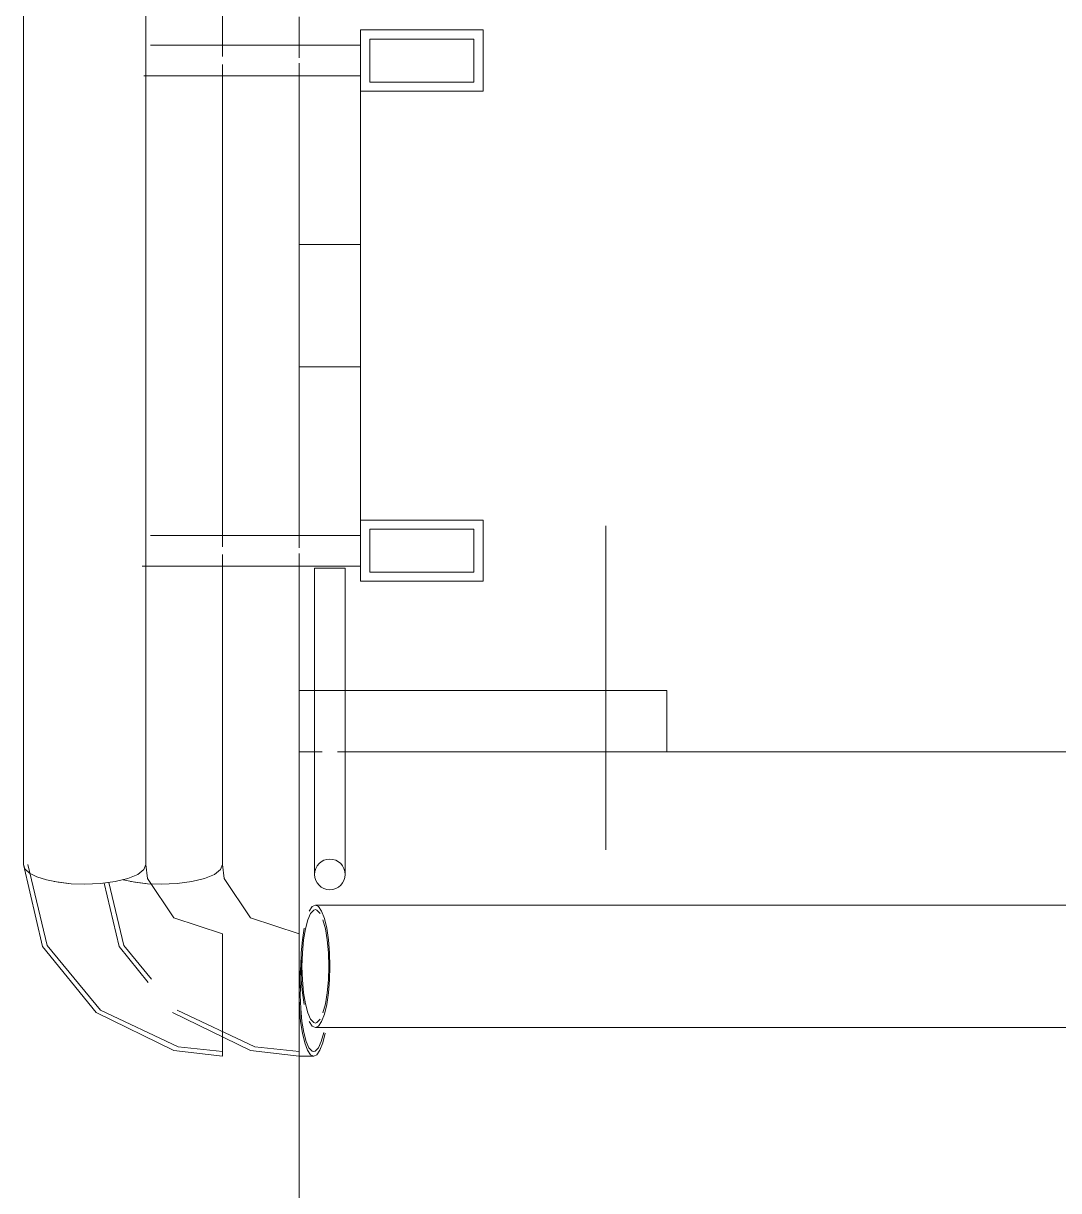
# Model space of a CAD drawing. Header units: millimetres. Extents: x -537608 to 253996, y -217170 to 186033.
# Drawn here: x -282401.4 to -282063.6, y -54643.9 to -54262.8 of the extents above; entities that cross this region are included whole.
import ezdxf

# ---------------------------------------------------------------- set-up
doc = ezdxf.new("R2010")
doc.units = ezdxf.units.MM
doc.layers.add('PDF _Геометрия', color=7, linetype='Continuous')

msp = doc.modelspace()

# ---------------------------------------------------------------- linework, layer by layer
at = {"layer": 'PDF _Геометрия', "lineweight": 9}
for p, q in [((-282401.3532, -54172.5383), (-282401.3532, -54537.4296)), ((-282361.3534, -54537.4296), (-282361.3534, -54172.5383)), ((-282336.3533, -54273.6884), (-282336.3533, -54172.5383)), ((-282291.3522, -54264.9818), (-282291.3522, -54272.4827)), ((-282288.3532, -54281.9815), (-282288.3532, -54267.983)), ((-282254.3538, -54267.983), (-282254.3538, -54281.9815)), ((-282251.3525, -54284.9828), (-282251.3525, -54264.9818)), ((-282359.8872, -54269.9809), (-282356.3521, -54269.9809)), ((-282356.3521, -54269.9809), (-282291.3522, -54269.9809)), ((-282291.3522, -54269.9809), (-282336.9023, -54269.9809)), ((-282291.3522, -54270.1532), (-282291.3522, -54269.9809)), ((-282291.3522, -54269.9809), (-282291.3522, -54270.1532)), ((-282291.3522, -54270.1532), (-282291.3522, -54269.9809)), ((-282291.3522, -54269.9809), (-282291.3522, -54270.1532)), ((-282291.3522, -54270.6527), (-282291.3522, -54270.1532)), ((-282291.3522, -54270.1532), (-282291.3522, -54270.6527)), ((-282291.3522, -54270.6527), (-282291.3522, -54270.1532)), ((-282291.3522, -54270.1532), (-282291.3522, -54270.6527)), ((-282291.3522, -54271.4492), (-282291.3522, -54270.6527)), ((-282291.3522, -54270.6527), (-282291.3522, -54271.4492)), ((-282291.3522, -54271.4492), (-282291.3522, -54270.6527)), ((-282291.3522, -54270.6527), (-282291.3522, -54271.4492)), ((-282291.3522, -54272.4827), (-282291.3522, -54271.4492)), ((-282291.3522, -54271.4492), (-282291.3522, -54272.4827)), ((-282291.3522, -54272.4827), (-282291.3522, -54271.4492)), ((-282291.3522, -54271.4492), (-282291.3522, -54272.4827)), ((-282291.3522, -54272.4827), (-282291.3522, -54273.6884)), ((-282291.3522, -54273.6884), (-282291.3522, -54274.9844)), ((-282291.3522, -54274.9844), (-282291.3522, -54276.2762)), ((-282356.3521, -54279.9836), (-282362.0337, -54279.9836)), ((-282291.3522, -54279.9836), (-282356.3521, -54279.9836)), ((-282336.9066, -54279.9836), (-282291.3522, -54279.9836)), ((-282336.3533, -54433.6873), (-282336.3533, -54276.2762)), ((-282291.3522, -54276.2762), (-282291.3522, -54277.4819)), ((-282291.3522, -54277.4819), (-282291.3522, -54278.5196)), ((-282291.3522, -54278.5196), (-282291.3522, -54277.4819)), ((-282291.3522, -54277.4819), (-282291.3522, -54278.5196)), ((-282291.3522, -54278.5196), (-282291.3522, -54277.4819)), ((-282291.3522, -54277.4819), (-282291.3522, -54374.9849)), ((-282291.3522, -54278.5196), (-282291.3522, -54279.3119)), ((-282291.3522, -54279.3119), (-282291.3522, -54278.5196)), ((-282291.3522, -54278.5196), (-282291.3522, -54279.3119)), ((-282291.3522, -54279.3119), (-282291.3522, -54278.5196)), ((-282291.3522, -54279.3119), (-282291.3522, -54279.8114)), ((-282291.3522, -54279.8114), (-282291.3522, -54279.3119)), ((-282291.3522, -54279.3119), (-282291.3522, -54279.8114)), ((-282291.3522, -54279.8114), (-282291.3522, -54279.3119)), ((-282291.3522, -54279.8114), (-282291.3522, -54279.9836)), ((-282291.3522, -54279.9836), (-282291.3522, -54279.8114)), ((-282291.3522, -54279.8114), (-282291.3522, -54279.9836)), ((-282291.3522, -54279.9836), (-282291.3522, -54279.8114)), ((-282311.3532, -54334.9829), (-282291.3522, -54334.9829)), ((-282291.3522, -54334.9829), (-282291.3522, -54432.4816)), ((-282291.3522, -54374.9849), (-282311.3532, -54374.9849)), ((-282288.3532, -54441.9848), (-282288.3532, -54427.9819)), ((-282254.3538, -54427.9819), (-282254.3538, -54441.9848)), ((-282251.3525, -54444.9817), (-282251.3525, -54424.9808)), ((-282359.8872, -54429.9842), (-282356.3521, -54429.9842)), ((-282356.3521, -54429.9842), (-282291.3522, -54429.9842)), ((-282291.3522, -54429.9842), (-282337.4255, -54429.9842)), ((-282291.3522, -54430.1521), (-282291.3522, -54429.9842)), ((-282291.3522, -54429.9842), (-282291.3522, -54430.1521)), ((-282291.3522, -54430.1521), (-282291.3522, -54429.9842)), ((-282291.3522, -54429.9842), (-282291.3522, -54430.1521)), ((-282291.3522, -54430.6516), (-282291.3522, -54430.1521)), ((-282291.3522, -54430.1521), (-282291.3522, -54430.6516)), ((-282291.3522, -54430.6516), (-282291.3522, -54430.1521)), ((-282291.3522, -54430.1521), (-282291.3522, -54430.6516)), ((-282291.3522, -54431.4483), (-282291.3522, -54430.6516)), ((-282291.3522, -54430.6516), (-282291.3522, -54431.4483)), ((-282291.3522, -54431.4483), (-282291.3522, -54430.6516)), ((-282291.3522, -54430.6516), (-282291.3522, -54431.4483)), ((-282291.3522, -54432.4816), (-282291.3522, -54431.4483)), ((-282291.3522, -54431.4483), (-282291.3522, -54432.4816)), ((-282291.3522, -54432.4816), (-282291.3522, -54431.4483)), ((-282291.3522, -54431.4483), (-282291.3522, -54432.4816)), ((-282291.3522, -54432.4816), (-282291.3522, -54433.6873)), ((-282291.3522, -54433.6873), (-282291.3522, -54434.9834)), ((-282291.3522, -54434.9834), (-282291.3522, -54436.2751)), ((-282356.3521, -54439.9825), (-282362.5806, -54439.9825)), ((-282291.3522, -54439.9825), (-282356.3521, -54439.9825)), ((-282337.3889, -54439.9825), (-282291.3522, -54439.9825)), ((-282336.3533, -54537.4296), (-282336.3533, -54436.2751)), ((-282291.3522, -54436.2751), (-282291.3522, -54437.4808)), ((-282291.3522, -54437.4808), (-282291.3522, -54438.5185)), ((-282291.3522, -54438.5185), (-282291.3522, -54437.4808)), ((-282291.3522, -54437.4808), (-282291.3522, -54438.5185)), ((-282291.3522, -54438.5185), (-282291.3522, -54437.4808)), ((-282291.3522, -54437.4808), (-282291.3522, -54444.9817)), ((-282291.3522, -54438.5185), (-282291.3522, -54439.3108)), ((-282291.3522, -54439.3108), (-282291.3522, -54438.5185)), ((-282291.3522, -54438.5185), (-282291.3522, -54439.3108)), ((-282291.3522, -54439.3108), (-282291.3522, -54438.5185)), ((-282291.3522, -54439.3108), (-282291.3522, -54439.8146)), ((-282291.3522, -54439.8146), (-282291.3522, -54439.3108)), ((-282291.3522, -54439.3108), (-282291.3522, -54439.8146)), ((-282291.3522, -54439.8146), (-282291.3522, -54439.3108)), ((-282291.3522, -54439.8146), (-282291.3522, -54439.9825)), ((-282291.3522, -54439.9825), (-282291.3522, -54439.8146)), ((-282291.3522, -54439.8146), (-282291.3522, -54439.9825)), ((-282291.3522, -54439.9825), (-282291.3522, -54439.8146)), ((-282306.3541, -54515.6675), (-282306.3541, -54440.6715)), ((-282306.3541, -54440.6715), (-282306.3541, -54515.6675)), ((-282306.1818, -54440.6715), (-282306.3541, -54440.6715)), ((-282306.3541, -54440.6715), (-282306.1818, -54440.6715)), ((-282306.1818, -54440.6715), (-282306.3541, -54440.6715)), ((-282306.3541, -54440.6715), (-282306.1818, -54440.6715)), ((-282305.6823, -54440.6715), (-282306.1818, -54440.6715)), ((-282306.1818, -54440.6715), (-282305.6823, -54440.6715)), ((-282305.6823, -54440.6715), (-282306.1818, -54440.6715)), ((-282306.1818, -54440.6715), (-282305.6823, -54440.6715)), ((-282304.8879, -54440.6715), (-282305.6823, -54440.6715)), ((-282305.6823, -54440.6715), (-282304.8879, -54440.6715)), ((-282304.8879, -54440.6715), (-282305.6823, -54440.6715)), ((-282305.6823, -54440.6715), (-282304.8879, -54440.6715)), ((-282304.8879, -54440.6715), (-282303.8523, -54440.6715)), ((-282303.8523, -54440.6715), (-282302.6467, -54440.6715)), ((-282302.6467, -54440.6715), (-282301.3527, -54440.6715)), ((-282301.3527, -54440.6715), (-282300.0588, -54440.6715)), ((-282300.0588, -54440.6715), (-282298.8532, -54440.6715)), ((-282298.8532, -54440.6715), (-282297.8176, -54440.6715)), ((-282297.8176, -54440.6715), (-282297.0232, -54440.6715)), ((-282297.0232, -54440.6715), (-282297.8176, -54440.6715)), ((-282297.8176, -54440.6715), (-282297.0232, -54440.6715)), ((-282297.0232, -54440.6715), (-282297.8176, -54440.6715)), ((-282297.0232, -54440.6715), (-282296.5237, -54440.6715)), ((-282296.5237, -54440.6715), (-282297.0232, -54440.6715)), ((-282297.0232, -54440.6715), (-282296.5237, -54440.6715)), ((-282296.5237, -54440.6715), (-282297.0232, -54440.6715)), ((-282296.5237, -54440.6715), (-282296.3536, -54440.6715)), ((-282296.3536, -54440.6715), (-282296.5237, -54440.6715)), ((-282296.5237, -54440.6715), (-282296.3536, -54440.6715)), ((-282296.3536, -54440.6715), (-282296.5237, -54440.6715)), ((-282296.3536, -54515.6675), (-282296.3536, -54440.6715)), ((-282296.3536, -54440.6715), (-282296.3536, -54515.6675)), ((-282191.354, -54480.6691), (-282311.3532, -54480.6691)), ((-282191.354, -54500.67), (-282191.354, -54480.6691)), ((-282306.3541, -54515.6675), (-282306.3541, -54519.2026)), ((-282306.3541, -54519.2026), (-282306.3541, -54515.6675)), ((-282296.3536, -54532.0515), (-282296.3536, -54515.6675)), ((-282296.3536, -54515.6675), (-282296.3536, -54532.0515)), ((-282306.3541, -54519.2026), (-282306.3541, -54534.5576)), ((-282306.3541, -54534.5576), (-282306.3541, -54519.2026)), ((-282306.3541, -54534.5576), (-282306.3541, -54540.6676)), ((-282306.3541, -54540.6676), (-282306.3541, -54534.5576)), ((-282296.3536, -54540.4178), (-282296.3536, -54532.0515)), ((-282296.3536, -54532.0515), (-282296.3536, -54540.4178)), ((-282401.3532, -54537.4296), (-282400.8515, -54538.8635)), ((-282401.3532, -54537.4296), (-282395.1053, -54564.2166)), ((-282400.8515, -54538.8635), (-282399.3703, -54540.2241)), ((-282399.8525, -54537.4296), (-282393.6069, -54563.8636)), ((-282364.0317, -54540.6504), (-282362.0337, -54539.096)), ((-282362.0337, -54539.096), (-282364.0317, -54540.6504)), ((-282362.0337, -54539.096), (-282361.3534, -54537.4296)), ((-282361.3534, -54537.4296), (-282362.0337, -54539.096)), ((-282360.8259, -54542.0326), (-282361.3534, -54537.4296)), ((-282339.0316, -54540.6504), (-282337.0336, -54539.096)), ((-282337.0336, -54539.096), (-282339.0316, -54540.6504)), ((-282337.0336, -54539.096), (-282336.3533, -54537.4296)), ((-282336.3533, -54537.4296), (-282337.0336, -54539.096)), ((-282335.8259, -54542.0326), (-282336.3533, -54537.4296)), ((-282399.3703, -54540.2241), (-282396.9891, -54541.447)), ((-282396.9891, -54541.447), (-282393.8243, -54542.4675)), ((-282393.8243, -54542.4675), (-282390.033, -54543.2339)), ((-282371.3539, -54543.0101), (-282367.2116, -54541.9852)), ((-282367.2116, -54541.9852), (-282371.3539, -54543.0101)), ((-282368.8242, -54542.4675), (-282365.0328, -54543.2339)), ((-282367.2116, -54541.9852), (-282364.0317, -54540.6504)), ((-282364.0317, -54540.6504), (-282367.2116, -54541.9852)), ((-282352.2529, -54554.8513), (-282360.8259, -54542.0326)), ((-282346.3538, -54543.0101), (-282342.2115, -54541.9852)), ((-282342.2115, -54541.9852), (-282346.3538, -54543.0101)), ((-282342.2115, -54541.9852), (-282339.0316, -54540.6504)), ((-282339.0316, -54540.6504), (-282342.2115, -54541.9852)), ((-282327.2528, -54554.8513), (-282335.8259, -54542.0326)), ((-282296.3536, -54540.6676), (-282296.3536, -54540.4178)), ((-282296.3536, -54540.4178), (-282296.3536, -54540.6676)), ((-282391.3527, -54543.0101), (-282386.53, -54543.6559)), ((-282390.033, -54543.2339), (-282385.8067, -54543.7119)), ((-282385.8067, -54543.7119), (-282381.3522, -54543.8755)), ((-282381.3522, -54543.8755), (-282376.1765, -54543.6559)), ((-282376.1765, -54543.6559), (-282381.3522, -54543.8755)), ((-282376.1765, -54543.6559), (-282371.3539, -54543.0101)), ((-282371.3539, -54543.0101), (-282376.1765, -54543.6559)), ((-282374.9386, -54543.488), (-282370.1052, -54564.2166)), ((-282373.4681, -54543.2942), (-282368.6068, -54563.8636)), ((-282366.3526, -54543.0101), (-282361.5299, -54543.6559)), ((-282365.0328, -54543.2339), (-282360.8065, -54543.7119)), ((-282360.8065, -54543.7119), (-282356.3521, -54543.8755)), ((-282356.3521, -54543.8755), (-282351.1764, -54543.6559)), ((-282351.1764, -54543.6559), (-282356.3521, -54543.8755)), ((-282351.1764, -54543.6559), (-282346.3538, -54543.0101)), ((-282346.3538, -54543.0101), (-282351.1764, -54543.6559)), ((-282307.6222, -54553.37), (-282308.5544, -54555.4455)), ((-282307.1248, -54551.1697), (-282308.1238, -54552.6509)), ((-282308.1238, -54552.6509), (-282307.1248, -54551.1697)), ((-282306.6016, -54552.3065), (-282307.6222, -54553.37)), ((-282306.0742, -54550.6702), (-282307.1248, -54551.1697)), ((-282307.1248, -54551.1697), (-282306.0742, -54550.6702)), ((-282306.0742, -54552.1687), (-282306.6016, -54552.3065)), ((-282306.0742, -54552.1687), (-282306.6016, -54552.3065)), ((-278416.6307, -54550.6702), (-282306.0742, -54550.6702)), ((-282306.0742, -54550.6702), (-282305.0235, -54551.1697)), ((-282305.5488, -54552.3065), (-282306.0742, -54552.1687)), ((-282305.5488, -54552.3065), (-282306.0742, -54552.1687)), ((-282304.5262, -54553.37), (-282305.5488, -54552.3065)), ((-282305.0235, -54551.1697), (-282304.0267, -54552.6509)), ((-282304.0267, -54552.6509), (-282303.1311, -54555.0321)), ((-282336.3533, -54560.027), (-282352.2529, -54554.8513)), ((-282311.3532, -54560.027), (-282327.2528, -54554.8513)), ((-282308.5544, -54555.4455), (-282309.3423, -54558.4036)), ((-282302.806, -54558.4036), (-282303.5939, -54555.4455)), ((-282303.1311, -54555.0321), (-282302.384, -54558.2013)), ((-282336.3533, -54560.4102), (-282336.3533, -54560.027)), ((-282336.3533, -54560.027), (-282336.3533, -54560.07)), ((-282336.3533, -54560.07), (-282336.3533, -54561.0948)), ((-282336.3533, -54562.0809), (-282336.3533, -54560.4102)), ((-282336.3533, -54561.0948), (-282336.3533, -54563.0067)), ((-282336.3533, -54561.5685), (-282336.3533, -54561.5298)), ((-282336.3533, -54561.5298), (-282336.3533, -54561.8785)), ((-282336.3533, -54562.5158), (-282336.3533, -54561.5685)), ((-282336.3533, -54561.8785), (-282336.3533, -54563.4286)), ((-282311.3532, -54560.4102), (-282311.3532, -54560.027)), ((-282311.3532, -54560.027), (-282311.3532, -54560.07)), ((-282311.3532, -54560.07), (-282311.3532, -54561.0948)), ((-282311.3532, -54562.0809), (-282311.3532, -54560.4102)), ((-282311.3532, -54561.0948), (-282311.3532, -54563.0067)), ((-282311.3532, -54561.5685), (-282311.3532, -54561.5298)), ((-282311.3532, -54561.5298), (-282311.3532, -54561.8785)), ((-282311.3532, -54562.5158), (-282311.3532, -54561.5685)), ((-282311.3532, -54561.8785), (-282311.3532, -54563.4286)), ((-282311.3467, -54560.5308), (-282311.3467, -54560.027)), ((-282311.3467, -54560.027), (-282311.3467, -54560.7073)), ((-282311.3467, -54560.7073), (-282311.3467, -54560.027)), ((-282311.3467, -54560.027), (-282311.3467, -54560.5308)), ((-282311.3467, -54562.0077), (-282311.3467, -54560.5308)), ((-282311.3467, -54560.5308), (-282311.3467, -54562.0077)), ((-282311.3467, -54560.7073), (-282311.3467, -54562.7052)), ((-282311.3467, -54562.7052), (-282311.3467, -54560.7073)), ((-282311.3467, -54562.1584), (-282311.3467, -54561.5255)), ((-282311.3467, -54561.5255), (-282311.3467, -54562.1584)), ((-282311.3467, -54562.1584), (-282311.3467, -54561.5255)), ((-282311.3467, -54561.5255), (-282311.3467, -54562.1584)), ((-282311.3467, -54564.3932), (-282311.3467, -54562.0077)), ((-282311.3467, -54562.0077), (-282311.3467, -54564.3932)), ((-282310.6772, -54566.2189), (-282310.3284, -54561.9905)), ((-282310.3284, -54561.9905), (-282310.6772, -54566.2189)), ((-282310.3284, -54561.9905), (-282309.7665, -54558.2013)), ((-282309.7665, -54558.2013), (-282310.3284, -54561.9905)), ((-282309.3423, -54558.4036), (-282309.9409, -54562.0723)), ((-282302.2075, -54562.0723), (-282302.806, -54558.4036)), ((-282302.384, -54558.2013), (-282301.8199, -54561.9905)), ((-282301.8199, -54561.9905), (-282301.4712, -54566.2189)), ((-282395.1053, -54564.2166), (-282377.6384, -54585.7849)), ((-282393.6069, -54563.8636), (-282376.1679, -54585.0314)), ((-282370.1052, -54564.2166), (-282360.6473, -54575.8942)), ((-282368.6068, -54563.8636), (-282359.5406, -54574.8652)), ((-282336.3533, -54564.9788), (-282336.3533, -54562.0809)), ((-282336.3533, -54564.6558), (-282336.3533, -54562.5158)), ((-282336.3533, -54563.0067), (-282336.3533, -54565.7667)), ((-282336.3533, -54563.4286), (-282336.3533, -54566.1069)), ((-282336.3533, -54567.8422), (-282336.3533, -54564.6558)), ((-282336.3533, -54568.9015), (-282336.3533, -54564.9788)), ((-282336.3533, -54565.7667), (-282336.3533, -54569.2459)), ((-282311.3532, -54564.9788), (-282311.3532, -54562.0809)), ((-282311.3532, -54564.6558), (-282311.3532, -54562.5158)), ((-282311.3532, -54563.0067), (-282311.3532, -54565.7667)), ((-282311.3532, -54563.4286), (-282311.3532, -54566.1069)), ((-282311.3532, -54567.8422), (-282311.3532, -54564.6558)), ((-282311.3532, -54568.9015), (-282311.3532, -54564.9788)), ((-282311.3532, -54565.7667), (-282311.3532, -54569.2459)), ((-282311.3467, -54564.0056), (-282311.3467, -54562.1584)), ((-282311.3467, -54562.1584), (-282311.3467, -54564.0056)), ((-282311.3467, -54564.0056), (-282311.3467, -54562.1584)), ((-282311.3467, -54562.1584), (-282311.3467, -54564.0056)), ((-282311.3467, -54562.7052), (-282311.3467, -54565.8873)), ((-282311.3467, -54565.8873), (-282311.3467, -54562.7052)), ((-282311.3467, -54566.9466), (-282311.3467, -54564.0056)), ((-282311.3467, -54564.0056), (-282311.3467, -54566.9466)), ((-282311.3467, -54566.9466), (-282311.3467, -54564.0056)), ((-282311.3467, -54564.0056), (-282311.3467, -54566.9466)), ((-282311.3467, -54567.558), (-282311.3467, -54564.3932)), ((-282311.3467, -54564.3932), (-282311.3467, -54567.558)), ((-282309.9409, -54562.0723), (-282310.3155, -54566.2404)), ((-282301.835, -54566.2404), (-282302.2075, -54562.0723)), ((-282336.3533, -54566.1069), (-282336.3533, -54569.7368)), ((-282336.3533, -54571.8596), (-282336.3533, -54567.8422)), ((-282336.3533, -54573.582), (-282336.3533, -54568.9015)), ((-282336.3533, -54569.2459), (-282336.3533, -54573.2591)), ((-282311.3532, -54566.1069), (-282311.3532, -54569.7368)), ((-282311.3532, -54571.8596), (-282311.3532, -54567.8422)), ((-282311.3532, -54573.582), (-282311.3532, -54568.9015)), ((-282311.3532, -54569.2459), (-282311.3532, -54573.2591)), ((-282311.3467, -54565.8873), (-282311.3467, -54570.0253)), ((-282311.3467, -54570.0253), (-282311.3467, -54565.8873)), ((-282311.3467, -54570.7788), (-282311.3467, -54566.9466)), ((-282311.3467, -54566.9466), (-282311.3467, -54570.7788)), ((-282311.3467, -54570.7788), (-282311.3467, -54566.9466)), ((-282311.3467, -54566.9466), (-282311.3467, -54570.7788)), ((-282311.3467, -54571.3472), (-282311.3467, -54567.558)), ((-282311.3467, -54567.558), (-282311.3467, -54571.3472)), ((-282310.8796, -54571.3515), (-282310.4705, -54568.6044)), ((-282310.4705, -54568.6044), (-282310.8796, -54571.3515)), ((-282310.7956, -54570.6712), (-282310.6772, -54566.2189)), ((-282310.6772, -54566.2189), (-282310.7956, -54570.6712)), ((-282310.3155, -54566.2404), (-282310.4425, -54570.6712)), ((-282301.708, -54570.6712), (-282301.835, -54566.2404)), ((-282301.4712, -54566.2189), (-282301.3527, -54570.6712)), ((-282336.3533, -54569.7368), (-282336.3533, -54574.0642)), ((-282336.3533, -54576.4325), (-282336.3533, -54571.8596)), ((-282336.3533, -54573.2591), (-282336.3533, -54577.6166)), ((-282311.3532, -54569.7368), (-282311.3532, -54574.0642)), ((-282311.3532, -54576.4325), (-282311.3532, -54571.8596)), ((-282311.3532, -54573.2591), (-282311.3532, -54577.6166)), ((-282311.3467, -54570.0253), (-282311.3467, -54574.8523)), ((-282311.3467, -54574.8523), (-282311.3467, -54570.0253)), ((-282311.3467, -54575.2398), (-282311.3467, -54570.7788)), ((-282311.3467, -54570.7788), (-282311.3467, -54575.2398)), ((-282311.3467, -54575.2398), (-282311.3467, -54570.7788)), ((-282311.3467, -54570.7788), (-282311.3467, -54575.2398)), ((-282311.3467, -54575.5713), (-282311.3467, -54571.3472)), ((-282311.3467, -54571.3472), (-282311.3467, -54575.5713)), ((-282311.2284, -54575.5757), (-282310.8796, -54571.3515)), ((-282310.8796, -54571.3515), (-282311.2284, -54575.5757)), ((-282310.8645, -54575.6015), (-282310.4921, -54571.4291)), ((-282310.4921, -54571.4291), (-282310.8645, -54575.6015)), ((-282310.7956, -54570.6712), (-282310.6772, -54575.1192)), ((-282310.6772, -54575.1192), (-282310.7956, -54570.6712)), ((-282310.4425, -54570.6712), (-282310.3155, -54575.0977)), ((-282301.835, -54575.0977), (-282301.708, -54570.6712)), ((-282301.3527, -54570.6712), (-282301.4712, -54575.1192)), ((-282336.3533, -54577.9611), (-282336.3533, -54573.582)), ((-282336.3533, -54574.0642), (-282336.3533, -54578.8008)), ((-282336.3533, -54581.2551), (-282336.3533, -54576.4325)), ((-282311.3532, -54577.9611), (-282311.3532, -54573.582)), ((-282311.3532, -54574.0642), (-282311.3532, -54578.8008)), ((-282311.3532, -54581.2551), (-282311.3532, -54576.4325)), ((-282311.3467, -54574.8523), (-282311.3467, -54580.0279)), ((-282311.3467, -54580.0279), (-282311.3467, -54574.8523)), ((-282311.3467, -54580.0279), (-282311.3467, -54575.2398)), ((-282311.3467, -54575.2398), (-282311.3467, -54580.0279)), ((-282311.3467, -54580.0279), (-282311.3467, -54575.2398)), ((-282311.3467, -54575.2398), (-282311.3467, -54580.0279)), ((-282311.3467, -54580.0279), (-282311.3467, -54575.5713)), ((-282311.3467, -54575.5713), (-282311.3467, -54580.0279)), ((-282311.3467, -54580.0279), (-282311.2284, -54575.5757)), ((-282311.2284, -54575.5757), (-282311.3467, -54580.0279)), ((-282310.9915, -54580.0279), (-282310.8645, -54575.6015)), ((-282310.8645, -54575.6015), (-282310.9915, -54580.0279)), ((-282310.6772, -54575.1192), (-282310.3284, -54579.3476)), ((-282310.3284, -54579.3476), (-282310.6772, -54575.1192)), ((-282310.3155, -54575.0977), (-282309.9409, -54579.2658)), ((-282302.2075, -54579.2658), (-282301.835, -54575.0977)), ((-282301.4712, -54575.1192), (-282301.8199, -54579.3476)), ((-282336.3533, -54577.6166), (-282336.3533, -54582.0948)), ((-282336.3533, -54582.4393), (-282336.3533, -54577.9611)), ((-282336.3533, -54578.8008), (-282336.3533, -54583.619)), ((-282311.3532, -54577.6166), (-282311.3532, -54582.0948)), ((-282311.3532, -54582.4393), (-282311.3532, -54577.9611)), ((-282311.3532, -54578.8008), (-282311.3532, -54583.619)), ((-282311.3467, -54580.0279), (-282311.3467, -54584.8161)), ((-282311.3467, -54584.8161), (-282311.3467, -54580.0279)), ((-282311.3467, -54580.0279), (-282311.3467, -54584.4802)), ((-282311.3467, -54585.2036), (-282311.3467, -54580.0279)), ((-282311.3467, -54580.0279), (-282311.2284, -54584.4759)), ((-282311.2284, -54584.4759), (-282311.3467, -54580.0279)), ((-282311.3467, -54580.0279), (-282311.3467, -54585.2036)), ((-282311.3467, -54584.4802), (-282311.3467, -54580.0279)), ((-282311.3467, -54580.0279), (-282311.3467, -54584.8161)), ((-282311.3467, -54584.8161), (-282311.3467, -54580.0279)), ((-282310.9915, -54580.0279), (-282310.8645, -54584.4544)), ((-282310.8645, -54584.4544), (-282310.9915, -54580.0279)), ((-282310.3284, -54579.3476), (-282309.7665, -54583.1411)), ((-282309.7665, -54583.1411), (-282310.3284, -54579.3476)), ((-282309.9409, -54579.2658), (-282309.3423, -54582.9387)), ((-282302.806, -54582.9387), (-282302.2075, -54579.2658)), ((-282301.8199, -54579.3476), (-282302.384, -54583.1411)), ((-282336.3533, -54585.9873), (-282336.3533, -54581.2551)), ((-282336.3533, -54582.0948), (-282336.3533, -54586.4738)), ((-282336.3533, -54586.7925), (-282336.3533, -54582.4393)), ((-282336.3533, -54583.619), (-282336.3533, -54588.1963)), ((-282311.3532, -54585.9873), (-282311.3532, -54581.2551)), ((-282311.3532, -54582.0948), (-282311.3532, -54586.4738)), ((-282311.3532, -54586.7925), (-282311.3532, -54582.4393)), ((-282311.3532, -54583.619), (-282311.3532, -54588.1963)), ((-282311.3467, -54584.4802), (-282311.3467, -54588.7087)), ((-282311.3467, -54588.7087), (-282311.3467, -54584.4802)), ((-282311.3467, -54584.8161), (-282311.3467, -54589.277)), ((-282311.3467, -54589.277), (-282311.3467, -54584.8161)), ((-282311.3467, -54584.8161), (-282311.3467, -54589.277)), ((-282311.3467, -54589.277), (-282311.3467, -54584.8161)), ((-282311.2284, -54584.4759), (-282310.8796, -54588.7044)), ((-282310.8796, -54588.7044), (-282311.2284, -54584.4759)), ((-282310.8645, -54584.4544), (-282310.4921, -54588.6268)), ((-282310.4921, -54588.6268), (-282310.8645, -54584.4544)), ((-282309.3423, -54582.9387), (-282308.5544, -54585.8969)), ((-282303.5939, -54585.8969), (-282302.806, -54582.9387)), ((-282302.384, -54583.1411), (-282303.1311, -54586.3059)), ((-282377.6384, -54585.7849), (-282352.2034, -54598.1386)), ((-282376.1679, -54585.0314), (-282350.8621, -54596.9114)), ((-282352.6383, -54585.7849), (-282327.2033, -54598.1386)), ((-282351.1678, -54585.0314), (-282325.862, -54596.9114)), ((-282336.3533, -54590.3191), (-282336.3533, -54585.9873)), ((-282336.3533, -54586.4738), (-282336.3533, -54591.1544)), ((-282336.3533, -54590.8099), (-282336.3533, -54586.7925)), ((-282336.3533, -54588.1963), (-282336.3533, -54592.2136)), ((-282311.3532, -54590.3191), (-282311.3532, -54585.9873)), ((-282311.3532, -54586.4738), (-282311.3532, -54591.1544)), ((-282311.3532, -54590.8099), (-282311.3532, -54586.7925)), ((-282311.3532, -54588.1963), (-282311.3532, -54592.2136)), ((-282311.3467, -54590.0262), (-282311.3467, -54585.2036)), ((-282311.3467, -54585.2036), (-282311.3467, -54590.0262)), ((-282310.4921, -54588.6268), (-282309.8935, -54592.2955)), ((-282309.8935, -54592.2955), (-282310.4921, -54588.6268)), ((-282308.5544, -54585.8969), (-282307.6222, -54587.968)), ((-282307.6222, -54587.968), (-282306.6016, -54589.0359)), ((-282305.5488, -54589.0359), (-282304.5262, -54587.968)), ((-282303.1311, -54586.3059), (-282304.0267, -54588.6871)), ((-282336.3533, -54593.949), (-282336.3533, -54590.3191)), ((-282336.3533, -54594.2891), (-282336.3533, -54590.8099)), ((-282336.3533, -54591.1544), (-282336.3533, -54595.0771)), ((-282336.3533, -54592.2136), (-282336.3533, -54595.4)), ((-282311.3532, -54593.949), (-282311.3532, -54590.3191)), ((-282311.3532, -54594.2891), (-282311.3532, -54590.8099)), ((-282311.3532, -54591.1544), (-282311.3532, -54595.0771)), ((-282311.3532, -54592.2136), (-282311.3532, -54595.4)), ((-282311.3467, -54588.7087), (-282311.3467, -54592.4979)), ((-282311.3467, -54592.4979), (-282311.3467, -54588.7087)), ((-282311.3467, -54589.277), (-282311.3467, -54593.1093)), ((-282311.3467, -54593.1093), (-282311.3467, -54589.277)), ((-282311.3467, -54589.277), (-282311.3467, -54593.1093)), ((-282311.3467, -54593.1093), (-282311.3467, -54589.277)), ((-282311.3467, -54594.1685), (-282311.3467, -54590.0262)), ((-282311.3467, -54590.0262), (-282311.3467, -54594.1685)), ((-282310.8796, -54588.7044), (-282310.3155, -54592.4979)), ((-282310.3155, -54592.4979), (-282310.8796, -54588.7044)), ((-282309.8935, -54592.2955), (-282309.1055, -54595.2536)), ((-282309.1055, -54595.2536), (-282309.8935, -54592.2955)), ((-282307.1248, -54590.1684), (-282308.1238, -54588.6871)), ((-282308.1238, -54588.6871), (-282307.1248, -54590.1684)), ((-282306.0742, -54590.6678), (-282307.1248, -54590.1684)), ((-282307.1248, -54590.1684), (-282306.0742, -54590.6678)), ((-282306.6016, -54589.0359), (-282306.0742, -54589.1693)), ((-282306.6016, -54589.0359), (-282306.0742, -54589.1693)), ((-282306.0742, -54589.1693), (-282305.5488, -54589.0359)), ((-282306.0742, -54589.1693), (-282305.5488, -54589.0359)), ((-282305.0235, -54590.1684), (-282306.0742, -54590.6678)), ((-282306.0742, -54590.6678), (-278416.6307, -54590.6678)), ((-282304.0267, -54588.6871), (-282305.0235, -54590.1684)), ((-282304.143, -54595.2536), (-282303.355, -54592.2955)), ((-282303.355, -54592.2955), (-282304.143, -54595.2536)), ((-282336.3533, -54596.6272), (-282336.3533, -54593.949)), ((-282336.3533, -54597.0492), (-282336.3533, -54594.2891)), ((-282336.3533, -54595.0771), (-282336.3533, -54597.9706)), ((-282336.3533, -54595.4), (-282336.3533, -54597.5401)), ((-282311.3532, -54596.6272), (-282311.3532, -54593.949)), ((-282311.3532, -54597.0492), (-282311.3532, -54594.2891)), ((-282311.3532, -54595.0771), (-282311.3532, -54597.9706)), ((-282311.3532, -54595.4), (-282311.3532, -54597.5401)), ((-282311.3467, -54592.4979), (-282311.3467, -54595.6627)), ((-282311.3467, -54595.6627), (-282311.3467, -54592.4979)), ((-282311.3467, -54593.1093), (-282311.3467, -54596.0502)), ((-282311.3467, -54596.0502), (-282311.3467, -54593.1093)), ((-282311.3467, -54593.1093), (-282311.3467, -54596.0502)), ((-282311.3467, -54596.0502), (-282311.3467, -54593.1093)), ((-282311.3467, -54597.3463), (-282311.3467, -54594.1685)), ((-282311.3467, -54594.1685), (-282311.3467, -54597.3463)), ((-282311.3467, -54595.6627), (-282311.3467, -54598.0439)), ((-282311.3467, -54598.0439), (-282311.3467, -54595.6627)), ((-282311.3467, -54596.0502), (-282311.3467, -54597.8975)), ((-282311.3467, -54597.8975), (-282311.3467, -54596.0502)), ((-282311.3467, -54596.0502), (-282311.3467, -54597.8975)), ((-282311.3467, -54597.8975), (-282311.3467, -54596.0502)), ((-282310.3155, -54592.4979), (-282309.5684, -54595.6627)), ((-282309.5684, -54595.6627), (-282310.3155, -54592.4979)), ((-282309.5684, -54595.6627), (-282308.6728, -54598.0482)), ((-282308.6728, -54598.0482), (-282309.5684, -54595.6627)), ((-282309.1055, -54595.2536), (-282308.1733, -54597.3248)), ((-282308.1733, -54597.3248), (-282309.1055, -54595.2536)), ((-282305.0752, -54597.3248), (-282304.143, -54595.2536)), ((-282304.143, -54595.2536), (-282305.0752, -54597.3248)), ((-282304.5757, -54598.0482), (-282303.6823, -54595.6627)), ((-282303.6823, -54595.6627), (-282304.5757, -54598.0482)), ((-282303.6823, -54595.6627), (-282302.933, -54592.4979)), ((-282302.933, -54592.4979), (-282303.6823, -54595.6627)), ((-282352.2034, -54598.1386), (-282336.3533, -54600.0289)), ((-282350.8621, -54596.9114), (-282336.3533, -54598.5261)), ((-282336.3533, -54598.173), (-282336.3533, -54596.6272)), ((-282336.3533, -54598.961), (-282336.3533, -54597.0492)), ((-282336.3533, -54597.5401), (-282336.3533, -54598.4874)), ((-282336.3533, -54597.9706), (-282336.3533, -54599.6456)), ((-282336.3533, -54598.5261), (-282336.3533, -54598.173)), ((-282336.3533, -54598.4874), (-282336.3533, -54598.5261)), ((-282336.3533, -54599.9815), (-282336.3533, -54598.961)), ((-282336.3533, -54599.6456), (-282336.3533, -54600.0246)), ((-282336.3533, -54600.0246), (-282336.3533, -54599.9815)), ((-282327.2033, -54598.1386), (-282311.3532, -54600.0289)), ((-282325.862, -54596.9114), (-282311.3532, -54598.5261)), ((-282311.3532, -54598.173), (-282311.3532, -54596.6272)), ((-282311.3532, -54598.961), (-282311.3532, -54597.0492)), ((-282311.3532, -54597.5401), (-282311.3532, -54598.4874)), ((-282311.3532, -54597.9706), (-282311.3532, -54599.6456)), ((-282311.3532, -54598.5261), (-282311.3532, -54598.173)), ((-282311.3532, -54598.4874), (-282311.3532, -54598.5261)), ((-282311.3532, -54599.9815), (-282311.3532, -54598.961)), ((-282311.3532, -54599.6456), (-282311.3532, -54600.0246)), ((-282311.3532, -54600.0246), (-282311.3532, -54599.9815)), ((-282311.3467, -54599.3443), (-282311.3467, -54597.3463)), ((-282311.3467, -54597.3463), (-282311.3467, -54599.3443)), ((-282311.3467, -54597.8975), (-282311.3467, -54598.5261)), ((-282311.3467, -54598.5261), (-282311.3467, -54597.8975)), ((-282311.3467, -54597.8975), (-282311.3467, -54598.5261)), ((-282311.3467, -54598.5261), (-282311.3467, -54597.8975)), ((-282311.3467, -54598.0439), (-282311.3467, -54599.5251)), ((-282311.3467, -54599.5251), (-282311.3467, -54598.0439)), ((-282311.3467, -54600.0289), (-282311.3467, -54599.3443)), ((-282311.3467, -54599.3443), (-282311.3467, -54600.0289)), ((-282311.3467, -54599.5251), (-282311.3467, -54600.0289)), ((-282311.3467, -54600.0289), (-282311.3467, -54599.5251)), ((-282306.6253, -54600.0289), (-282311.3467, -54600.0289)), ((-282311.3467, -54600.0289), (-282306.6253, -54600.0289)), ((-282308.6728, -54598.0482), (-282307.676, -54599.5251)), ((-282307.676, -54599.5251), (-282308.6728, -54598.0482)), ((-282308.1733, -54597.3248), (-282307.1506, -54598.3926)), ((-282307.1506, -54598.3926), (-282308.1733, -54597.3248)), ((-282307.676, -54599.5251), (-282306.6253, -54600.0289)), ((-282306.6253, -54600.0289), (-282307.676, -54599.5251)), ((-282307.1506, -54598.3926), (-282306.6253, -54598.5261)), ((-282306.6253, -54598.5261), (-282307.1506, -54598.3926)), ((-282306.6253, -54598.5261), (-282306.0978, -54598.3926)), ((-282306.0978, -54598.3926), (-282306.6253, -54598.5261)), ((-282306.6253, -54600.0289), (-282305.5747, -54599.5251)), ((-282305.5747, -54599.5251), (-282306.6253, -54600.0289)), ((-282306.0978, -54598.3926), (-282305.0752, -54597.3248)), ((-282305.0752, -54597.3248), (-282306.0978, -54598.3926)), ((-282305.5747, -54599.5251), (-282304.5757, -54598.0482)), ((-282304.5757, -54598.0482), (-282305.5747, -54599.5251))]:
    msp.add_line(p, q, dxfattribs=at)
at = {"layer": 'PDF _Геометрия', "color": 9, "lineweight": 9, "true_color": 0xc0c0c0}
for p, q in [((-282311.3532, -54274.0888), (-282311.3532, -54260.6716)), ((-282311.3532, -54434.0877), (-282311.3532, -54275.8801)), ((-282311.3532, -55940.6693), (-282311.3532, -54435.879))]:
    msp.add_line(p, q, dxfattribs=at)
at = {"layer": 'PDF _Геометрия', "lineweight": 20}
for p, q in [((-282291.3522, -54272.4827), (-282291.3522, -54264.9818)), ((-282291.3522, -54264.9818), (-282251.3525, -54264.9818)), ((-282254.3538, -54267.983), (-282288.3532, -54267.983)), ((-282288.3532, -54267.983), (-282288.3532, -54281.9815)), ((-282254.3538, -54281.9815), (-282254.3538, -54267.983)), ((-282251.3525, -54264.9818), (-282251.3525, -54284.9828)), ((-282291.3522, -54284.9828), (-282291.3522, -54277.4819)), ((-282288.3532, -54281.9815), (-282254.3538, -54281.9815)), ((-282251.3525, -54284.9828), (-282291.3522, -54284.9828)), ((-282291.3522, -54444.9817), (-282291.3522, -54424.9808)), ((-282291.3522, -54424.9808), (-282251.3525, -54424.9808)), ((-282254.3538, -54427.9819), (-282288.3532, -54427.9819)), ((-282288.3532, -54427.9819), (-282288.3532, -54441.9848)), ((-282254.3538, -54441.9848), (-282254.3538, -54427.9819)), ((-282251.3525, -54424.9808), (-282251.3525, -54444.9817)), ((-282288.3532, -54441.9848), (-282254.3538, -54441.9848)), ((-282251.3525, -54444.9817), (-282291.3522, -54444.9817))]:
    msp.add_line(p, q, dxfattribs=at)
at = {"layer": 'PDF _Геометрия', "color": 253, "lineweight": 9, "true_color": 0xaaaaaa}
for p, q in [((-282211.3528, -54532.6672), (-282211.3528, -54426.8366)), ((-282311.3532, -55940.6693), (-282311.3532, -54500.67)), ((-282311.3532, -54500.67), (-282303.8523, -54500.67)), ((-282011.3519, -54500.67), (-282298.8532, -54500.67))]:
    msp.add_line(p, q, dxfattribs=at)
at = {"layer": 'PDF _Геометрия', "lineweight": 9}
msp.add_circle((-282301.3542, -54540.6683), 4.9998, dxfattribs=at)
msp.add_circle((-282301.3542, -54540.6683), 4.9998, dxfattribs=at)

doc.saveas('drawing.dxf')
